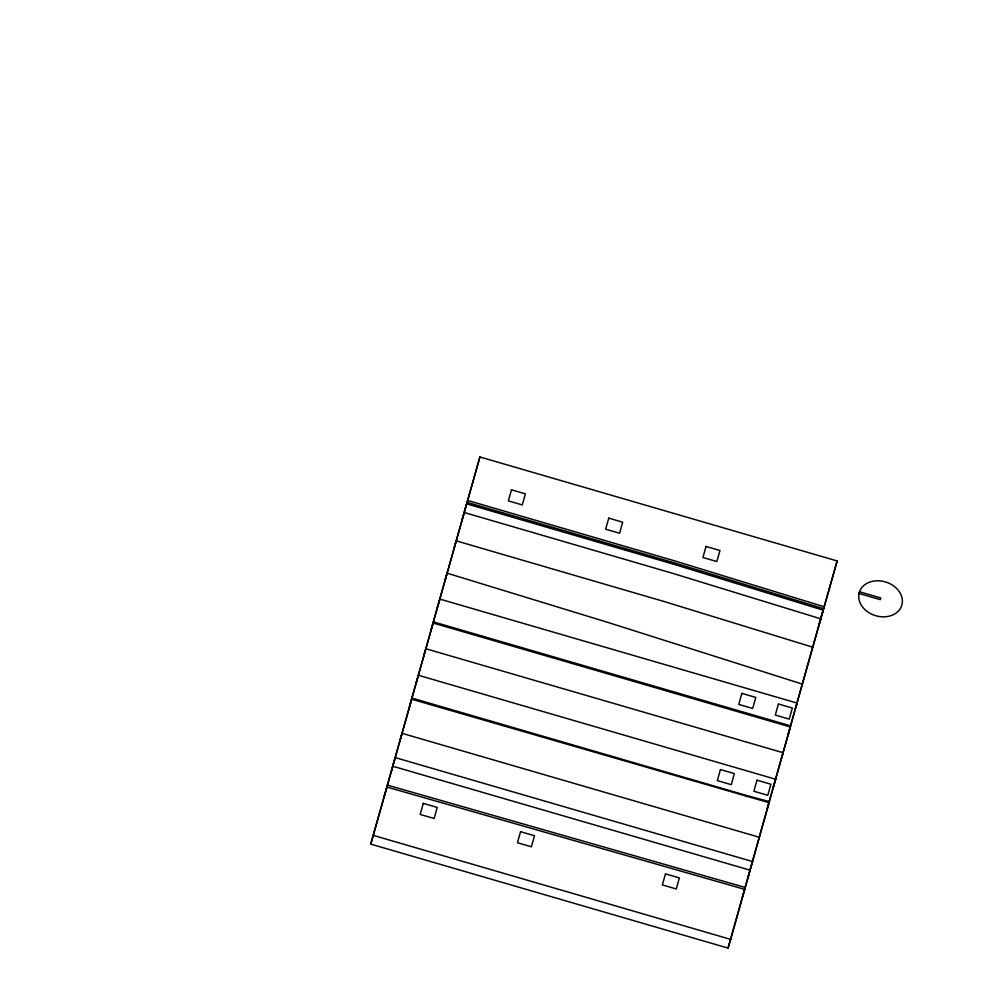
<?xml version="1.0" encoding="UTF-8"?>
<svg xmlns="http://www.w3.org/2000/svg" width="998" height="998" viewBox="0 0 998 998"><rect width="100%" height="100%" fill="white"/><g stroke="black" fill="none" stroke-linecap="round" stroke-linejoin="round"><path stroke-width="1.5" d="M370.769 844.121L411.712 699.224L769.109 802.716L730.698 939.392L728.029 948.1L370.769 844.121L479.901 456.972L837.16 560.951L823.724 608.718L675.322 563.134L467.126 502.381L479.901 456.972M409.492 706.459L433.157 623.014L790.416 727.006L766.888 809.952M430.936 630.249L466.677 503.853L674.873 564.606L823.275 610.19L788.183 734.229M728.029 948.1L794.595 711.437M820.643 618.86L795.019 709.94L797.165 703.103L439.906 599.112L437.349 607.445M464.457 511.088L467.675 500.46L675.883 561.225L824.261 606.796L821.042 617.425L837.16 560.951M462.024 519.733L464.245 512.498L672.353 573.239L820.843 618.847L818.61 626.07M454.04 548.089L456.261 540.866L664.107 601.52L812.859 647.215M444.946 580.424L447.166 573.189L607.632 622.328L802.467 684.141M423.688 655.998L425.909 648.762L783.168 752.741L780.947 759.977M415.916 683.63L418.474 675.297L775.733 779.276L773.176 787.609M399.899 740.578L402.119 733.355L759.391 837.285M393.062 764.855L395.295 757.619L752.567 861.548L750.334 868.784M390.63 773.5L392.863 766.264L750.134 870.194L747.901 877.429M384.367 795.793L387.573 785.164L745.306 887.471L742.088 898.1M625.309 550.023L625.771 548.551M746.279 796.604L746.616 795.506L769.446 801.619M387.037 787.098L744.77 889.393M859.54 591.777L880.785 597.964L880.311 599.661L859.066 593.473M433.494 621.916L790.753 725.895M412.062 698.126L746.616 795.506M373.452 835.413L730.698 939.392M859.241 592.6L858.791 594.87A22.206 17.59 17.1 0 0 887.983 616.427A22.206 17.59 17.1 0 0 896.017 587.859A22.206 17.59 17.1 0 0 860.039 590.442L859.241 592.6M423.289 803.378L420.183 814.43L434.093 818.472L437.199 807.419L423.289 803.378M511.487 489.831L508.381 500.884L522.291 504.926L525.41 493.873L511.487 489.831M520.557 831.683L517.451 842.736L531.373 846.791L534.479 835.738L520.557 831.683M608.768 518.137L605.661 529.189L619.571 533.244L622.677 522.191L608.768 518.137M706.035 546.455L702.929 557.508L716.838 561.55L719.957 550.497L706.035 546.455M665.466 873.861L662.36 884.914L676.27 888.969L679.389 877.916L665.466 873.861M720.444 769.558L717.337 780.611L731.247 784.665L734.366 773.6L720.444 769.558M741.876 693.361L738.77 704.413L752.679 708.468L755.798 697.415L741.876 693.361M756.983 780.187L753.877 791.239L767.786 795.294L770.905 784.241L756.983 780.187M778.415 704.002L775.309 715.055L789.218 719.096L792.337 708.044L778.415 704.002"/></g></svg>
